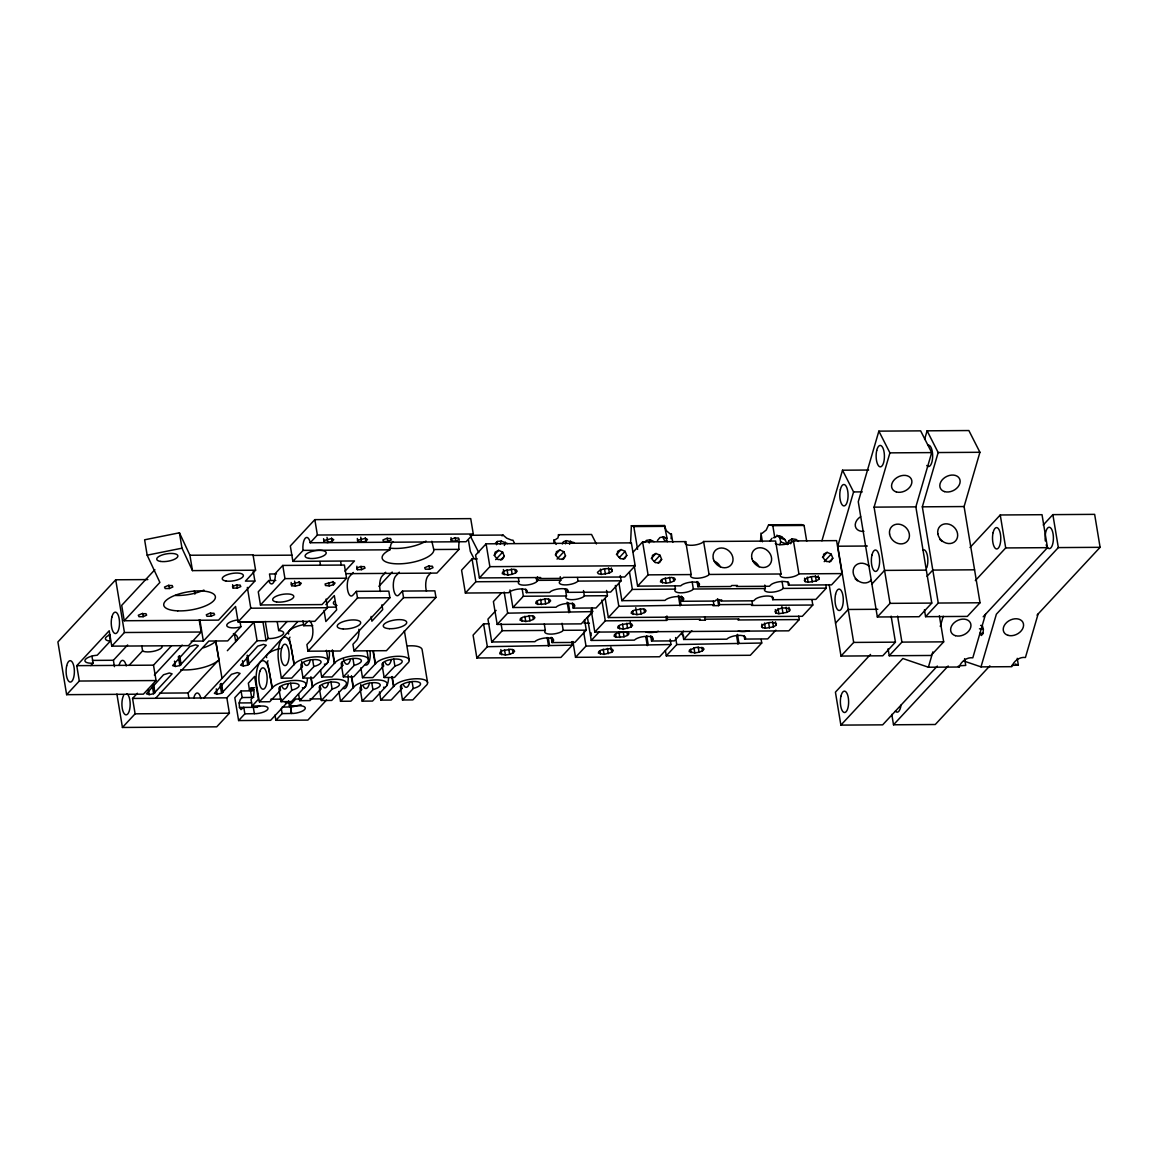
<?xml version="1.0" encoding="UTF-8"?>
<svg xmlns="http://www.w3.org/2000/svg" width="1158" height="1158" viewBox="0 0 1158 1158"><rect width="100%" height="100%" fill="white"/><g stroke="black" fill="none" stroke-linecap="round" stroke-linejoin="round"><path stroke-width="1.5" d="M630.56 543.42L631.371 525.732L664.431 525.515L666.328 530.682L670.236 533.968M671.119 538.702L671.336 533.679L672.784 542.378M760.56 541.466L760.951 533.085L762.384 541.799M591 635.67L591.159 632.934M596.399 543.956L591.564 534.475L558.503 534.692L557.997 537.891L554.971 539.946M611.96 571.473L612.307 569.91C607.762 567.478 600.93 568.592 597.441 572.385L598.295 573.746L601.263 574.411L609.383 573.051L611.96 571.473L611.366 567.956M776.048 625.32L776.396 623.757C771.865 621.325 765.033 622.439 761.544 626.232L762.398 627.593L765.366 628.244L773.472 626.898L776.048 625.32L775.484 621.846M789.582 610.787L789.93 609.209C785.385 606.778 778.552 607.892 775.064 611.685L775.918 613.06L778.885 613.711L787.006 612.365L789.582 610.787L789.003 607.313M818.822 579.347L819.169 577.784C814.639 575.338 807.806 576.467 804.318 580.245L805.172 581.62L808.125 582.271L816.245 580.925L818.822 579.347L818.243 575.873M496.507 544.738L497.462 541.466L501.182 541.076L507.508 543.594M500.256 544.246L501.182 541.076M504.367 545.461L505.337 542.132M565.509 543.826L566.436 540.656L574.397 542.682M569.577 544.26L570.532 540.989M649.204 543.03L650.159 539.744L654.067 541.626M787.845 544.217L788.859 540.743L792.144 538.817L796.154 539.454L798.484 541.437M790.697 543.753L792.144 538.817M821.919 540.815L842.517 470.206L868.63 470.032M829.157 584.587L840.998 656.065L853.678 642.429L837.741 546.214L853.576 491.933L842.517 470.206M878.864 431.138L858.266 501.747L877.344 616.982L919.105 616.722L931.785 603.086L915.862 506.871L931.698 452.59L920.639 430.863L878.864 431.138L889.923 452.865L874.087 507.146L890.024 603.361L877.344 616.982M924.591 439.432L927.095 430.819L968.87 430.544L979.929 452.286L964.093 506.553L980.03 602.768L967.35 616.403L925.575 616.678L924.431 609.73M925.575 616.678L938.255 603.043L922.333 506.828L938.168 452.546L927.095 430.819M870.526 654.429L835.425 692.151L840.882 725.111L902.849 658.511L928.383 667.225L932.841 651.925M940.282 626.435L943.249 616.244M985.516 614.276L972.807 657.816C966.756 657.035 961.126 661.479 959.128 667.022L928.383 667.225M963.977 661.073L981 666.878L996.372 614.203L1058.325 547.589L1100.1 547.314L1094.643 514.355L1052.868 514.63L1043.199 525.037M1038.133 613.928L1025.438 657.483C1019.373 656.687 1013.757 661.131 1011.745 666.675L981 666.878M779.841 544.694L780.709 541.958L779.783 537.891L776.917 535.126M252.69 690.805L241.067 690.979L234.813 697.695L238.606 720.551L244.859 713.82L243.759 707.234L241.023 709.622L239.474 707.422L239.156 702.949L240.299 699.562L242.167 697.565L253.776 697.391M787.353 544.607L788.859 540.743M806.706 541.235L804.101 525.457L801.669 524.632L768.608 524.835L766.234 530.031L762.022 533.375M562.368 543.971L563.381 541.756L566.436 540.656M272.072 688.185L269.336 671.698A17.833 6.905 89.6 0 0 260.275 662.043A17.833 6.905 89.6 0 0 256.656 685.333L259.392 701.806L272.998 687.186A17.356 6.08 -9.4 0 1 296.26 680.455A17.356 6.08 -9.4 0 1 304.018 687.881L291.396 701.603L281.061 701.676L279.15 690.139M294.045 664.562L291.324 648.075A17.833 6.905 89.6 0 0 282.248 638.405A17.833 6.905 89.6 0 0 278.644 661.71L281.365 678.183L294.972 663.563A17.356 6.08 -9.4 0 1 318.233 656.832A17.356 6.08 -9.4 0 1 325.991 664.258L313.384 677.98L303.034 678.052L301.123 666.516M298.605 694.047L299.705 700.648L313.311 686.014A17.356 6.08 -9.4 0 1 336.558 679.283A17.356 6.08 -9.4 0 1 344.331 686.708L331.709 700.431L321.374 700.503L319.463 688.967M320.592 670.424L321.678 677.025L335.284 662.39A17.356 6.08 -9.4 0 1 358.546 655.66A17.356 6.08 -9.4 0 1 366.304 663.085L353.697 676.808L343.347 676.88L341.436 665.343M338.874 691.398L340.51 701.285L354.131 686.651A17.356 6.08 -9.4 0 1 377.378 679.92A17.356 6.08 -9.4 0 1 385.151 687.345L372.529 701.068L362.179 701.14L360.268 689.603M360.862 667.775L362.497 677.662L376.104 663.027A17.356 6.08 -9.4 0 1 399.351 656.296A17.356 6.08 -9.4 0 1 407.124 663.722L394.502 677.444L384.152 677.517L382.241 665.98M379.462 691.876L380.823 700.112L394.444 685.493A17.356 6.08 -9.4 0 1 417.691 678.762A17.356 6.08 -9.4 0 1 425.464 686.187L412.841 699.91L402.492 699.982L400.581 688.445M504.266 556.216L502.196 559.517L498.012 559.546L494.857 556.274L495.117 552.178L498.591 550.34L502.659 552.134L504.266 556.216L500.777 559.965M565.509 555.811L563.454 559.111L559.256 559.14L556.115 555.883L556.361 551.787L559.835 549.934L563.903 551.729L565.509 555.811L562.093 559.502M626.768 555.42L624.698 558.721L620.514 558.735L617.359 555.478L617.605 551.382L621.079 549.543L625.146 551.338L626.768 555.42L623.265 559.169M661.623 559.343L659.553 562.643L655.37 562.672L652.215 559.401L652.475 555.319L655.949 553.466L660.017 555.261L661.623 559.343L658.135 563.106M832.79 558.228L830.72 561.529L826.537 561.558L823.381 558.286L823.642 554.19L827.116 552.352L831.183 554.146L832.79 558.228L829.302 561.992M392.823 541.51L390.955 544.246L389.71 549.92A26.156 9.163 -9.4 0 0 398.67 563.845A26.156 9.163 -9.4 0 0 433.772 549.63L431.847 541.249M769.969 540.916L771.952 538.325M644.688 542.436L646.352 540.424L650.159 539.744M657.426 540.554L659.915 537.544L663.722 536.863L667.095 538.484L664.431 525.515M268.019 660.813L267.324 661.638L272.405 688.185M290.007 637.189L289.297 638.015L294.378 664.562M147.833 579.579L115.713 579.782L57.9 641.937L66.628 694.67L143.375 694.163L156.055 680.542L153.507 665.155L171.529 645.773M154.882 569.678L121.706 605.359L124.239 620.746L218.529 620.123L254.876 581.055L253.168 570.807M66.628 694.67L79.309 681.034L76.761 665.662L109.214 630.763L111.761 646.15L188.508 645.643L201.188 632.022L199.176 619.877M124.239 620.746L159.891 582.431L147.167 555.174L144.62 539.802L179.432 532.796L189.926 555.247L192.474 570.619L255.585 570.214L253.037 554.827L189.926 555.247M109.257 634.323L110.386 641.069L97.229 655.211L93.827 655.631A10.697 3.749 -9.4 0 0 85.012 660.06A10.697 3.749 -9.4 0 0 90.642 663.216L93.089 663.1L91.96 656.311M90.802 665.561L93.089 663.1M111.761 646.15L124.442 632.514L201.188 632.022M92.466 660.407L113.397 660.263L127.641 644.963M129.16 665.314L142.593 650.883L141.754 645.788M116.9 694.047L122.43 727.456L135.11 713.82L132.562 698.433L137.411 693.237M154.347 675.027L182.182 645.093M255.585 570.214L245.438 581.113L254.876 581.055M292.873 561.369L303.106 550.368L302.933 549.37A10.219 3.952 89.6 0 1 305.263 538.209A10.219 3.952 89.6 0 1 310.026 541.741L310.199 542.755L466.081 541.727L473.275 533.997L470.727 518.625L314.831 519.638L290.325 545.983L292.873 561.369L354.478 560.964L345.012 571.14M153.594 693.743L172.108 673.84L169.3 673.001L163.539 674.752L146.386 693.787L149.194 694.626L153.594 693.743L152.422 686.622M179.808 665.575L198.308 645.672L195.514 644.832L189.738 646.584L172.585 665.618L175.394 666.458L179.808 665.575L178.332 656.673M191.084 641.156L203.359 641.083L235.566 606.459L238.114 621.846L314.846 621.339L327.526 607.718L326.093 599.048M155.592 698.288L208.845 641.04L227.706 640.91L240.878 626.753L240.024 621.658M268.714 580.549L258.263 591.796L260.449 604.968L322.054 604.577L346.575 578.218L344.389 565.046L282.769 565.437L275.358 573.413L275.315 576.525A10.219 3.952 89.6 0 1 269.626 582.633L268.714 580.549L275.763 580.505M222.003 678.443L215.822 641.083L214.708 642.125A26.156 9.163 -9.4 0 1 203.403 647.814M310.199 542.755L317.379 535.025L473.275 533.997M238.114 621.846L250.794 608.211L327.526 607.718M260.449 604.968L284.955 578.624L346.575 578.218M159.471 693.135L188.059 692.947L218.905 659.785L215.678 641.083M227.359 650.695L253.978 622.078L257.076 640.736L203.822 697.97M332.129 541.379L333.736 539.657L331.478 538.586L323.762 540.583L324.124 542.132L327.844 542.494L332.129 541.379L331.564 537.963M299.705 584.993L301.312 583.256L299.053 582.199L291.338 584.182L291.7 585.731L295.42 586.093L299.705 584.993L299.155 581.692M257.076 640.736L266.065 640.678L268.106 638.478L270.364 638.565A10.697 3.749 -9.4 0 0 281.973 635.293A10.697 3.749 -9.4 0 0 281.336 630.936L278.687 630.545L277.283 622.092M278.687 630.545L287.054 621.556M221.569 693.295L240.082 673.406L237.274 672.566L231.499 674.318L214.36 693.338L217.154 694.178L221.569 693.295L220.092 684.407M247.769 665.126L266.282 645.238L263.474 644.398L257.713 646.15L240.56 665.184L243.368 666.024L247.769 665.126L246.596 658.019M365.899 541.162L367.506 539.425L365.233 538.369L357.533 540.352L357.894 541.915L361.614 542.262L365.899 541.162L365.32 537.746M132.562 698.433L226.852 697.825L297.649 621.716M333.461 584.776L335.082 583.039L332.809 581.982L325.108 583.965L325.47 585.514L329.19 585.876L333.461 584.776L332.925 581.475M302.933 620.775L303.758 625.711L307.391 621.803M353.277 572.472L349.644 576.38A10.219 3.952 89.6 0 0 347.574 589.726A10.219 3.952 89.6 0 0 352.77 595.27L356.418 591.362L388.813 591.159L389.913 597.745L340.38 650.999L307.97 651.201L306.884 644.615L310.518 640.707A10.219 3.952 89.6 0 0 312.848 629.547A10.219 3.952 89.6 0 0 309.114 621.05M325.89 604.635L334.315 595.588L336.674 609.861L325.861 621.499L324.008 610.382M251.286 687.751L253.052 688.011L254.08 691.717L253.616 696.074L251.04 699.418L252.126 706.018L258.379 699.287L254.601 676.431L248.348 683.162L249.433 689.748L251.286 687.751L254.644 687.736M226.852 697.825L229.4 713.212L216.72 726.833L122.43 727.456M250.504 690.906L251.677 697.406M253.197 707.176L259.87 706.279M307.97 651.201L357.504 597.962L389.913 597.745M385.686 572.255L382.053 576.163A10.219 3.952 89.6 0 0 380.417 591.521M254.369 713.661L253.284 707.075M279.889 686.737L280.468 690.211L269.742 701.748L259.392 701.806M301.572 661.392L302.441 666.588L291.715 678.125L281.365 678.183M378.912 586.353L392.2 572.066M399.322 572.168L395.689 576.076A10.219 3.952 89.6 0 0 393.619 589.436A10.219 3.952 89.6 0 0 398.815 594.98L402.463 591.072L434.858 590.855L435.958 597.441L386.425 650.695L354.015 650.897L352.929 644.311L356.563 640.403A10.219 3.952 89.6 0 0 358.893 629.243M281.061 701.676L292.048 690.096A10.219 3.575 -9.4 0 0 298.388 684.378A10.219 3.575 -9.4 0 0 284.564 684.465A10.219 3.575 -9.4 0 0 280.279 690.168L280.468 690.211M303.034 678.052L314.021 666.472A10.219 3.575 -9.4 0 0 320.361 660.755A10.219 3.575 -9.4 0 0 306.537 660.842A10.219 3.575 -9.4 0 0 302.267 666.545L302.441 666.588M288.067 701.574L270.61 720.334L238.606 720.551M274.996 715.036L275.879 720.305L282.132 713.589L293.741 713.415A10.219 3.575 -9.4 0 0 304.626 709.55A10.219 3.575 -9.4 0 0 300.834 705.787L289.399 705.772L288.574 700.822M289.399 705.772L295.652 699.041L300.993 699.012M282.074 707.147L292.656 706.814L301.022 704.657M354.015 650.897L403.549 597.658L435.958 597.441M320.201 685.579L320.78 689.053L310.054 700.576L299.705 700.648M342.175 661.956L342.754 665.43L332.028 676.952L321.678 677.025M430.515 573.253L428.098 575.859A10.219 3.952 89.6 0 0 426.462 591.231M459.393 541.032A10.219 3.952 89.6 0 0 458.829 548.342L459.002 549.355L436.928 573.08L346.213 573.659M321.374 700.503L332.36 688.923A10.219 3.575 -9.4 0 0 338.701 683.206A10.219 3.575 -9.4 0 0 324.877 683.307A10.219 3.575 -9.4 0 0 320.592 689.01L320.78 689.053M343.347 676.88L354.334 665.3A10.219 3.575 -9.4 0 0 360.674 659.582A10.219 3.575 -9.4 0 0 346.85 659.669A10.219 3.575 -9.4 0 0 342.58 665.387L342.754 665.43M326.498 700.083L307.883 720.102L275.879 720.305M477.284 558.865L472.059 558.909L461.579 570.17L465.371 593.026L508.492 592.737A9.829 3.445 -9.4 0 1 519.928 588.959A9.829 3.445 -9.4 0 1 527.179 591.724L526.354 592.621L525.761 589.104M486.099 543.826L475.62 555.087L479.398 577.943L540.641 577.538L539.715 578.537L562.513 578.392L563.439 577.393L624.698 576.988L635.177 565.726L631.385 542.87L486.099 543.826L489.877 566.667L479.398 577.943M360.731 684.479L361.586 689.69L350.86 701.212L340.51 701.285M382.994 662.593L383.573 666.067L372.847 677.589L362.497 677.662M493.93 555.348L498.591 550.34M362.179 701.14L373.166 689.56A10.219 3.575 -9.4 0 0 379.52 683.842A10.219 3.575 -9.4 0 0 365.696 683.944A10.219 3.575 -9.4 0 0 361.412 689.647L361.586 689.69M384.152 677.517L395.139 665.937A10.219 3.575 -9.4 0 0 401.493 660.219A10.219 3.575 -9.4 0 0 387.669 660.306A10.219 3.575 -9.4 0 0 383.385 666.024L383.573 666.067M495.667 559.647L502.659 552.134M465.371 593.026L475.851 581.75L518.972 581.475A9.829 3.445 -9.4 0 0 523.474 585.152A9.829 3.445 -9.4 0 0 535.995 582.257L538.021 580.361L560.819 580.201L560.24 576.698M401.334 685.044L401.898 688.518L391.172 700.054L380.823 700.112M515.6 572.921L517.134 571.285L516.265 569.91L513.312 569.258L505.192 570.605L502.615 572.182L502.268 573.746L507.957 575.019L512.183 574.31L515.6 572.921L515.02 569.403M501.544 592.809L493.395 601.567L497.173 624.423L581.229 623.873L592.635 611.612L592.056 608.095M402.492 699.982L413.478 688.402A10.219 3.575 -9.4 0 0 419.833 682.684A10.219 3.575 -9.4 0 0 406.009 682.771A10.219 3.575 -9.4 0 0 401.725 688.474L401.898 688.518M488.966 623.815L483.566 623.844L473.086 635.12L476.864 657.976L560.906 657.426L572.327 645.151L571.748 641.633M496.102 610.367L487.952 619.125L491.745 641.981L534.866 641.691A9.829 3.445 -9.4 0 1 546.301 637.913A9.829 3.445 -9.4 0 1 553.553 640.678L552.728 641.575L552.134 638.072M555.275 554.841L559.835 549.934M557.056 559.097L563.903 551.729M497.173 624.423L507.653 613.161L592.635 611.612M509.983 589.943L512.893 607.516L523.373 596.254L566.494 595.979A9.829 3.445 -9.4 0 0 570.995 599.656A9.829 3.445 -9.4 0 0 583.531 596.761L584.356 595.863L607.429 595.704L606.56 590.435M476.864 657.976L487.344 646.7L572.327 645.151M491.745 641.981L502.225 630.705L545.346 630.43A9.829 3.445 -9.4 0 0 549.847 634.106A9.829 3.445 -9.4 0 0 562.368 631.211L563.208 630.314L586.266 630.169L584.529 619.617M560.819 580.201L559.328 582.098A9.829 3.445 -9.4 0 0 566.58 584.862A9.829 3.445 -9.4 0 0 578.016 581.084L621.137 580.809L620.268 575.54M533.375 619.4L534.909 617.764L534.055 616.403L531.088 615.738L522.967 617.098L520.391 618.676L520.043 620.239L525.732 621.499L529.959 620.789L533.375 619.4L532.796 615.882M549.109 602.507L550.629 600.857L549.775 599.497L546.808 598.845L538.687 600.191L536.111 601.769L535.763 603.332L537.761 604.389L545.679 603.897L549.109 602.507L548.516 598.99M513.066 652.953L514.601 651.317L513.732 649.942L510.779 649.291L502.659 650.637L500.082 652.215L499.735 653.778L505.424 655.052L509.65 654.342L513.066 652.953L512.487 649.435M616.418 554.552L621.079 549.543M619.327 557.591L625.146 551.338M573.297 603.607L573.876 607.125L574.715 606.227A9.829 3.445 -9.4 0 0 567.449 603.463A9.829 3.445 -9.4 0 0 556.014 607.241L512.893 607.516M572.341 602.855L573.21 608.124L574.136 607.125L573.557 603.607M633.296 551.917L642.618 541.901L685.739 541.611A9.829 3.445 -9.4 0 0 690.24 545.288A9.829 3.445 -9.4 0 0 702.761 542.393L703.601 541.495L775.599 541.032L781.057 573.992L780.217 574.889A9.829 3.445 -9.4 0 0 787.483 577.654A9.829 3.445 -9.4 0 0 798.919 573.876L842.04 573.586L836.583 540.627L793.462 540.916A9.829 3.445 -9.4 0 1 784.342 544.463A9.829 3.445 -9.4 0 1 775.295 543.507M551.179 637.305L552.062 642.574L552.988 641.575L552.409 638.058M621.137 580.809L610.657 592.071L567.536 592.36A9.829 3.445 -9.4 0 0 563.034 588.684A9.829 3.445 -9.4 0 0 550.513 591.579L549.674 592.476L526.354 592.621M607.429 595.704L596.023 607.979L573.21 608.124M592.129 612.568L587.468 617.576L591.246 640.432L634.367 640.142A9.829 3.445 -9.4 0 1 645.817 636.364A9.829 3.445 -9.4 0 1 653.069 639.129L651.563 641.025L674.376 640.881L683.452 631.11M651.288 558.474L655.949 553.466M586.266 630.169L574.86 642.429L552.062 642.574M654.198 561.529L660.017 555.261M618.994 583.328L621.875 600.669L632.355 589.408L675.476 589.133A9.829 3.445 -9.4 0 0 679.978 592.809A9.829 3.445 -9.4 0 0 692.498 589.914L693.338 589.017L765.337 588.539L764.772 585.065M591.087 609.542L594.821 632.094L605.301 620.833L666.545 620.427L667.471 619.429L700.358 619.226L699.432 620.225L705.135 620.181L706.062 619.183L738.949 618.965L738.022 619.964L799.266 619.573L798.702 616.099M605.185 598.483L608.341 617.561L618.821 606.3L713.893 604.679L713.314 601.219M634.15 565.307L637.595 586.122L648.075 574.86L691.196 574.571A9.829 3.445 -9.4 0 0 695.697 578.247A9.829 3.445 -9.4 0 0 708.218 575.352L709.058 574.455L781.057 573.992M572.906 641.503L575.526 657.324L586.006 646.063L670.989 644.514L670.12 639.245M591.246 640.432L599.41 631.66M631.023 627.071L632.543 625.436L631.689 624.075L628.736 623.424L620.616 624.77L618.039 626.348L617.692 627.911L623.38 629.17L631.023 627.071L630.169 621.875M644.543 612.539L646.077 610.903L645.223 609.542L642.256 608.876L634.135 610.237L631.559 611.815L631.211 613.378L636.9 614.637L641.127 613.928L644.543 612.539L643.978 609.065M673.797 581.099L675.317 579.463L674.463 578.103L671.495 577.437L663.389 578.797L660.813 580.375L660.465 581.938L666.139 583.198L670.381 582.488L673.797 581.099L673.218 577.639M611.742 652.301L613.262 650.666L612.408 649.305L609.441 648.639L601.32 650L598.744 651.578L598.396 653.141L604.085 654.4L611.742 652.301L610.859 647.033M627.462 635.409L628.982 633.773L628.128 632.398L625.161 631.747L617.04 633.093L614.478 634.671L614.116 636.234L616.114 637.291L624.032 636.799L627.462 635.409L626.869 631.892M682.279 596.804L682.858 600.278L683.698 599.381A9.829 3.445 -9.4 0 0 676.431 596.616A9.829 3.445 -9.4 0 0 664.996 600.394L621.875 600.669M681.324 596.066L682.192 601.277L682.858 600.278M697.999 582.257L698.578 585.731L699.403 584.833A9.829 3.445 -9.4 0 0 692.151 582.069A9.829 3.445 -9.4 0 0 680.716 585.847L637.595 586.122M697.044 581.519L697.912 586.73L698.839 585.731L698.26 582.257M670.989 644.514L659.582 656.774L575.526 657.324M665.401 650.564L666.27 655.833L676.75 644.572L761.732 643.023L761.153 639.505M713.893 604.679L712.966 605.677L718.655 605.648L719.596 604.65L752.483 604.433L751.904 600.959M682.511 632.427L683.683 639.462L691.833 630.705M702.472 650.81L704.006 649.175L703.152 647.814L696.059 647.409L689.488 650.087L689.14 651.65L694.829 652.909L699.056 652.2L702.472 650.81L701.893 647.293M765.337 588.539L764.512 589.436A9.829 3.445 -9.4 0 0 771.764 592.201A9.829 3.445 -9.4 0 0 783.199 588.423L826.32 588.148L825.755 584.674M752.483 604.433L751.542 605.431L812.8 605.026L811.932 599.83M744.073 635.554L744.666 639.071L745.491 638.174A9.829 3.445 -9.4 0 0 738.239 635.409A9.829 3.445 -9.4 0 0 726.804 639.187L683.683 639.462M822.455 557.36L827.116 552.352M824.192 561.659L831.183 554.146M761.732 643.023L750.326 655.283L666.27 655.833M775.874 630.155L767.725 638.912L744.666 639.071M826.32 588.148L815.84 599.41L772.719 599.699A9.829 3.445 -9.4 0 0 768.217 596.023A9.829 3.445 -9.4 0 0 755.696 598.903L753.67 600.814L720.783 601.031L721.709 600.018L716.006 600.061L715.079 601.06L682.192 601.277M799.266 619.573L788.786 630.835L594.821 632.094M812.8 605.026L802.32 616.302L608.341 617.561M842.04 573.586L831.56 584.862L788.439 585.137A9.829 3.445 -9.4 0 0 783.937 581.461A9.829 3.445 -9.4 0 0 771.416 584.356L769.39 586.252L736.488 586.469L737.429 585.47L731.726 585.514L730.799 586.513L697.912 586.73M835.54 623.105L848.221 609.47L877.807 609.282M871.887 584.023L884.567 570.402L926.328 570.127M927.037 576.279L932.798 570.083L974.573 569.808M969.999 547.502L1000.251 514.977L1042.026 514.702L1047.483 547.662L983.2 616.765M891.139 616.143L895.438 642.154L882.772 655.79L840.998 656.065M888.085 648.813L889.228 655.746L901.908 642.111L943.683 641.85L939.37 615.824M975.34 580.592L1005.709 547.937L1047.483 547.662M943.683 641.85L931.003 655.471L889.228 655.746M937.329 666.067L882.657 724.85L840.882 725.111M891.79 714.37L893.513 724.778L948.185 665.995M989.858 665.836L935.273 724.503L893.513 724.778M1037.032 615.115L1100.1 547.314M502.022 535.893L503.006 535.054L506.77 538.224L511.865 540.236M495.349 543.203L497.462 541.466M385.151 687.345L385.209 687.447A10.697 4.14 89.6 0 1 383.53 687.23M773.385 537.717L777.64 536.125L781.664 536.747L785.153 539.729L786.991 544.115L780.709 541.958M169.372 588.525L172.846 587.005L172.151 585.528L167.982 585.557L164.508 587.063L165.203 588.539L169.372 588.525L168.807 585.094M143.158 616.678L146.632 615.173L145.951 613.697L141.783 613.726L138.309 615.231L139.003 616.707L143.158 616.678L142.593 613.262M237.332 588.076L240.806 586.57L240.126 585.079L235.957 585.108L232.483 586.614L233.178 588.105L237.332 588.076L236.768 584.66M211.132 616.244L214.606 614.739L213.912 613.248L209.757 613.277L206.283 614.782L206.964 616.273L211.132 616.244L210.568 612.828M387.771 541.466L391.245 539.961L390.55 538.47L386.381 538.499L382.907 540.004L383.602 541.495L387.771 541.466L387.206 538.05M361.571 569.635L365.045 568.129L364.35 566.638L360.181 566.667L356.707 568.173L357.402 569.664L361.571 569.635L361.007 566.219M455.745 541.018L459.219 539.512L458.525 538.036L454.356 538.065L450.882 539.57L451.577 541.047L455.745 541.018L455.181 537.601M429.546 569.186L433.005 567.681L432.325 566.204L428.156 566.233L424.682 567.738L425.377 569.215L429.546 569.186L428.967 565.77M240.878 626.753L238.953 627.303A10.697 3.749 -9.4 0 1 226.751 625.508A10.697 3.749 -9.4 0 1 237.882 619.921M147.167 555.174L181.98 548.183L192.474 570.619M959.128 665.792L965.729 665.43L964.6 658.67M1011.759 665.445L1018.345 665.097L1017.231 658.323M889.923 452.865L931.698 452.59M938.168 452.546L979.929 452.286M853.576 491.933L862.29 491.875M874.087 507.146L915.862 506.871M922.333 506.828L964.093 506.553M631.371 525.732L633.802 526.572L665.083 526.354M768.608 524.835L772.806 525.66L804.101 525.457M469.945 535.271L503.006 535.054M837.741 546.214L867.328 546.026M303.106 550.368L390 549.804M433.714 549.514L459.002 549.355M252.762 555.406L292.033 555.16M489.877 566.667L635.177 565.726M276.458 573.948L269.496 573.992L270.538 580.375M327.092 607.197L336.095 607.125M890.024 603.361L931.785 603.086M938.255 603.043L980.03 602.768M238.432 622.179L262.967 622.005L266.065 640.678M584.023 623.192L589.436 623.163M303.758 625.711L312.747 625.653M979.465 628.823L982.939 628.808M983.258 633.281L979.784 633.296L981.333 635.496L982.939 633.759L983.403 629.402L982.375 625.696L980.609 625.436M235.682 641.604L234.553 634.816M853.678 642.429L895.438 642.154M76.761 665.662L153.507 665.155M79.309 681.034L156.055 680.542M249.433 689.748L254.152 689.719M270.827 699.2L281.495 699.143M309.881 698.954L320.549 698.882M239.156 702.949L251.604 702.863M285.317 702.645L290.658 702.616M252.126 706.018L263.561 706.033A10.219 3.575 -9.4 0 1 267.353 709.796A10.219 3.575 -9.4 0 1 256.468 713.646L244.859 713.82M239.474 707.422L257.25 707.306M135.11 713.82L229.4 713.212M110.386 641.069L107.723 640.692A10.697 3.749 -9.4 0 1 110.213 634.758M667.095 538.484L662.637 537.037L664.605 540.598L667.515 541.597L666.299 539.02M778.494 535.676L781.664 536.747M779.783 537.891L785.153 539.729M1015.103 663.983L1018.345 665.097M142.593 650.883L143.52 651.404A10.697 3.749 -9.4 0 0 155.534 650.825A10.697 3.749 -9.4 0 0 162.308 646.106M958.1 666.342L959.128 667.022M681.744 634.179L683.842 636.35M558.503 534.692L559.01 535.517M556.144 544.419L553.785 539.787L554.364 543.261M512.864 540.048L514.427 543.131M470.756 536.849L478.804 552.656M473.723 558.113L470.336 551.454L468.483 540.279M1052.868 514.63L1058.325 547.589M1000.251 514.977L1005.709 547.937M897.609 616.099L901.908 642.111M815.377 575.714L816.245 580.925M811.396 576.814L812.265 582.011M807.271 577.075L808.125 582.271M804.593 578.146L805.172 581.62M793.462 540.916L798.919 573.876M787.86 581.663L788.439 585.137M772.806 525.66L774.818 537.775M782.041 581.374L783.199 588.423M786.137 607.154L787.006 612.365M781.867 606.517L783.011 613.451M778.017 608.5L778.885 613.711M775.339 609.586L775.918 613.06M772.154 596.225L772.719 599.699M772.618 621.687L773.472 626.898M768.623 622.787L769.491 627.983M764.497 623.047L765.366 628.244M761.819 624.119L762.398 627.593M737.472 634.381L738.934 643.168M736.546 635.38L737.993 644.166M718.727 599.439L719.596 604.65M717.511 598.7L718.655 605.648M703.601 541.495L709.058 574.455M704.556 616.707L705.135 620.181M685.739 541.611L691.196 574.571M692.194 582.069L693.338 589.017M698.187 646.931L699.056 652.2M693.96 647.64L694.829 652.909M690.544 649.189L691.138 652.707M679.558 596.225L681.005 604.896M678.342 595.487L680.064 605.895M674.897 585.601L675.476 589.133M669.512 577.292L670.381 582.488M675.592 637.537L676.75 644.572M665.285 577.987L666.139 583.198M661.869 579.521L662.448 582.995M666.907 615.969L667.471 619.429M665.966 616.968L666.545 620.427M642.618 541.901L648.075 574.86M633.802 526.572L637.58 549.355M651.911 636.509L652.504 640.027L651.65 636.509M650.695 635.756L651.563 641.025M646.729 635.872L648.191 644.659M645.802 636.871L647.264 645.657M640.273 608.732L641.127 613.928M635.756 607.704L636.9 614.637M629.489 572.066L632.355 589.408M632.63 610.961L633.209 614.435M626.739 623.265L627.607 628.476M622.512 623.974L623.38 629.17M623.163 631.53L624.032 636.799M615.376 585.47L618.821 606.3M619.11 625.494L619.675 628.968M608.5 567.782L609.383 573.051M618.937 632.225L619.805 637.508M615.535 633.773L616.114 637.291M604.519 568.867L605.388 574.151M600.394 569.128L601.263 574.411M601.856 600.018L605.301 620.833M607.443 648.422L608.312 653.705M603.217 649.131L604.085 654.4M599.815 650.68L600.394 654.198M583.487 590.58L584.356 595.863M577.437 577.567L578.016 581.084M583.675 631.993L586.006 646.063M567.015 589.147L567.536 592.36M568.375 602.971L569.837 611.757M565.336 588.944L566.494 595.979M567.159 602.203L568.896 612.756M562.035 623.279L563.208 630.314M544.81 598.614L545.679 603.897M548.356 638.275L549.514 645.31M537.442 576.843L538.021 580.361M547.141 637.508L548.588 646.309M540.583 599.323L541.452 604.592M536.516 577.842L537.095 581.359M544.274 624.017L545.346 630.43M536.255 577.842L536.834 581.359M537.182 600.872L537.761 604.389M529.09 615.52L529.959 620.789M522.215 589.219L523.373 596.254M518.393 577.958L518.972 581.475M524.864 616.23L525.732 621.499M521.447 617.779L522.041 621.296M511.315 569.041L512.183 574.31M507.088 569.736L507.957 575.019M503.383 569.533L504.266 574.802M504.164 592.056L507.653 613.161M508.782 649.073L509.65 654.342M501.052 623.684L502.225 630.705M504.541 649.768L505.424 655.052M500.849 649.566L501.718 654.835M483.566 623.844L487.344 646.7M472.059 558.909L475.851 581.75M451.012 537.63L451.577 541.047M427.577 682.641L422.12 649.681A17.356 6.08 -9.4 0 0 407.775 645.947M402.463 591.072L403.549 597.658M404.359 630.69L409.252 660.19M412.074 681.512L413.218 688.445M393.734 659.047L394.878 665.98M381.923 604.809L382.719 609.571L371.892 621.195L371.11 616.432M392.2 676.59L393.836 686.491M391.867 676.605L393.503 686.491M360.76 537.138L361.614 542.262M357.33 538.484L357.894 541.915M373.325 650.839L375.51 664.026M372.992 650.839L375.178 664.026M356.838 566.248L357.402 569.664M366.999 650.883L368.432 659.553M371.761 682.67L372.905 689.618M356.418 591.362L357.504 597.962M340.669 561.731L341.234 565.147M352.915 658.41L354.073 665.343M351.612 676.113L353.523 687.649M351.279 676.113L353.19 687.649M327.005 537.355L327.844 542.494M323.56 538.716L324.124 542.132M328.64 582.575L329.19 585.876M314.831 519.638L317.379 535.025M319.897 561.572L320.433 564.872M332.505 650.203L334.691 663.389M332.172 650.203L334.358 663.389M326.397 650.304L328.119 660.711M330.942 682.033L332.1 688.981M312.617 659.582L313.76 666.516M311.082 677.126L312.718 687.012M310.749 677.126L312.385 687.012M294.61 581.142L295.42 586.093M291.15 582.445L291.7 585.731M282.769 565.437L284.955 578.624M290.629 683.206L291.787 690.139M290.557 706.829L291.555 713.516L290.47 706.93M281.307 708.638L282.132 713.589M265.298 621.499L268.106 638.478M247.349 587.395L250.794 608.211M247.667 655.37L249.129 664.258M247.103 655.37L248.579 664.272M232.599 584.689L233.178 588.105M242.485 660.682L243.368 666.024M241.067 690.979L242.167 697.565M221.453 683.538L222.929 692.426M220.903 683.538L222.379 692.441M216.271 688.851L217.154 694.178M199.827 619.733L203.359 641.083M194.37 590.812L194.906 594.112M179.432 532.796L181.98 548.183M188.059 692.947L188.899 698.042M179.693 655.819L181.169 664.706M179.128 655.819L180.605 664.706M174.511 661.117L175.394 666.458M153.493 683.973L154.955 692.875M153.232 685.768L154.405 692.875M148.311 689.285L149.194 694.626M115.713 579.782L124.442 632.514M113.397 660.263L114.454 666.646M901.04 705.063A10.697 4.14 89.6 0 1 895.38 711.128M1045.312 540.96A10.697 4.14 89.6 0 1 1049.611 527.281A10.697 4.14 89.6 0 1 1052.969 542.87A10.697 4.14 89.6 0 1 1046.152 544.868M752.729 560.819A10.697 9.134 42.9 0 1 759.083 566.769M714.139 561.08A10.697 9.134 42.9 0 1 720.493 567.015M126.96 693.758A10.697 4.14 89.6 0 1 129.739 709.101A10.697 4.14 89.6 0 1 123.341 712.17A10.697 4.14 89.6 0 1 123.66 695.336M193.748 698.1A10.697 4.14 89.6 0 1 200.913 698.592M217.805 660.827A26.156 9.163 -9.4 0 1 180.691 669.744M233.395 633.585A26.156 9.163 -9.4 0 1 236.652 640.562M426.043 541.061A26.156 9.163 -9.4 0 1 389.117 548.024M203.938 590.073A26.156 9.163 -9.4 0 1 175.249 595.473M749.385 630.719A9.829 3.445 -9.4 0 1 738.312 630.98M927.703 445.309A10.697 4.14 89.6 0 1 932.624 457.236A10.697 4.14 89.6 0 1 926.776 465.487M922.926 549.891A10.697 4.14 89.6 0 1 927.341 555.319A10.697 4.14 89.6 0 1 926.776 567.796M939.775 539.483A10.697 9.134 42.9 0 1 942.019 541.452M863.955 531.348A10.697 7.802 -27 0 1 855.371 526.427A10.697 7.802 -27 0 1 860.626 516.656M871.337 579.897A10.697 9.134 42.9 0 1 857.325 580.158A10.697 9.134 42.9 0 1 855.009 566.088A10.697 9.134 42.9 0 1 869.065 566.175M855.197 578.87A10.697 9.134 42.9 0 1 857.441 580.838M658.381 631.269A9.829 3.445 -9.4 0 1 645.889 631.95M119.086 665.43A10.697 4.14 89.6 0 1 126.251 665.937M310.199 660.35A10.697 4.14 89.6 0 1 304.163 663.23M288.646 634.034A17.356 6.08 -9.4 0 1 303.642 624.654M350.512 659.177A10.697 4.14 89.6 0 1 343.347 658.685M329.248 650.695A10.697 4.14 89.6 0 1 324.385 664.127M337.007 605.518A11.884 4.169 -9.4 0 1 334.141 601.364M328.539 682.8A10.697 4.14 89.6 0 1 322.503 685.695M307.42 678.747A10.697 4.14 89.6 0 1 302.397 687.751M288.226 683.973A10.697 4.14 89.6 0 1 282.19 686.853M266.673 657.657A17.356 6.08 -9.4 0 1 280.12 648.581M369.359 683.437A10.697 4.14 89.6 0 1 363.322 686.332M348.08 674.955A10.697 4.14 89.6 0 1 343.217 688.388M409.657 682.279A10.697 4.14 89.6 0 1 403.635 685.16M388.552 678.226A10.697 4.14 89.6 0 1 386.83 685.637M391.332 659.814A10.697 4.14 89.6 0 1 385.296 662.709M370.053 651.332A10.697 4.14 89.6 0 1 365.19 664.764M840.94 696.219A10.697 4.14 89.6 0 0 844.443 712.517A10.697 4.14 89.6 0 0 848.105 696.725A10.697 4.14 89.6 0 0 840.94 696.219M993.086 532.68A10.697 4.14 89.6 0 0 996.589 548.964A10.697 4.14 89.6 0 0 1000.251 533.172A10.697 4.14 89.6 0 0 993.086 532.68M955.379 635.67A10.697 7.802 -27 0 0 970.954 625.754A10.697 7.802 -27 0 0 956.03 621.325A10.697 7.802 -27 0 0 955.379 635.67M1008.01 635.337A10.697 7.802 -27 0 0 1023.571 625.421A10.697 7.802 -27 0 0 1008.647 620.977A10.697 7.802 -27 0 0 1008.01 635.337M713.386 558.967A10.697 9.134 42.9 0 0 730.162 565.828A10.697 9.134 42.9 0 0 725.545 548.805A10.697 9.134 42.9 0 0 713.386 558.967M751.976 558.721A10.697 9.134 42.9 0 0 768.753 565.582A10.697 9.134 42.9 0 0 764.135 548.559A10.697 9.134 42.9 0 0 751.976 558.721M308.983 558.359A10.697 3.749 -9.4 0 0 326.093 553.538A10.697 3.749 -9.4 0 0 311.878 551.454A10.697 3.749 -9.4 0 0 308.983 558.359M226.143 581.041A10.697 3.749 -9.4 0 0 243.238 576.221A10.697 3.749 -9.4 0 0 229.023 574.136A10.697 3.749 -9.4 0 0 226.143 581.041M160.644 561.442A10.697 3.749 -9.4 0 0 177.753 556.622A10.697 3.749 -9.4 0 0 163.524 554.537A10.697 3.749 -9.4 0 0 160.644 561.442M177.796 610.859A26.156 9.163 -9.4 0 0 215.374 596.688A26.156 9.163 -9.4 0 0 175.509 595.154A26.156 9.163 -9.4 0 0 177.796 610.859M276.559 601.957A10.697 3.749 -9.4 0 0 293.669 597.137A10.697 3.749 -9.4 0 0 279.454 595.053A10.697 3.749 -9.4 0 0 276.559 601.957M944.566 491.614A10.697 7.802 -27 0 0 960.141 481.699A10.697 7.802 -27 0 0 945.217 477.27A10.697 7.802 -27 0 0 944.566 491.614M937.821 533.751A10.697 9.134 42.9 0 0 954.033 542.219A10.697 9.134 42.9 0 0 951.196 525.095A10.697 9.134 42.9 0 0 937.821 533.751M896.335 491.933A10.697 7.802 -27 0 0 911.896 482.017A10.697 7.802 -27 0 0 896.972 477.574A10.697 7.802 -27 0 0 896.335 491.933M876.707 450.549A10.697 4.14 89.6 0 0 880.225 466.848A10.697 4.14 89.6 0 0 883.887 451.041A10.697 4.14 89.6 0 0 876.707 450.549M871.931 555.131A10.697 4.14 89.6 0 0 875.448 571.43A10.697 4.14 89.6 0 0 879.11 555.637A10.697 4.14 89.6 0 0 871.931 555.131M889.576 534.07A10.697 9.134 42.9 0 0 905.802 542.537A10.697 9.134 42.9 0 0 902.965 525.414A10.697 9.134 42.9 0 0 889.576 534.07M840.361 489.617A10.697 4.14 89.6 0 0 843.878 505.916A10.697 4.14 89.6 0 0 847.54 490.109A10.697 4.14 89.6 0 0 840.361 489.617M835.584 594.213A10.697 4.14 89.6 0 0 839.101 610.498A10.697 4.14 89.6 0 0 842.763 594.705A10.697 4.14 89.6 0 0 835.584 594.213M111.819 617.257A10.697 4.14 89.6 0 0 115.322 633.556A10.697 4.14 89.6 0 0 118.985 617.75A10.697 4.14 89.6 0 0 111.819 617.257M66.686 665.778A10.697 4.14 89.6 0 0 70.189 682.076A10.697 4.14 89.6 0 0 73.851 666.27A10.697 4.14 89.6 0 0 66.686 665.778M281.93 647.525A10.697 4.14 89.6 0 0 284.072 665.3A10.697 4.14 89.6 0 0 288.935 651.853A10.697 4.14 89.6 0 0 281.93 647.525M343.318 628.982A11.884 4.169 -9.4 0 0 360.688 622.671A11.884 4.169 -9.4 0 0 342.811 621.759A11.884 4.169 -9.4 0 0 343.318 628.982M259.957 671.148A10.697 4.14 89.6 0 0 262.084 688.923A10.697 4.14 89.6 0 0 266.962 675.49A10.697 4.14 89.6 0 0 259.957 671.148M389.363 628.693A11.884 4.169 -9.4 0 0 406.733 622.367A11.884 4.169 -9.4 0 0 388.856 621.47A11.884 4.169 -9.4 0 0 389.363 628.693"/></g></svg>
